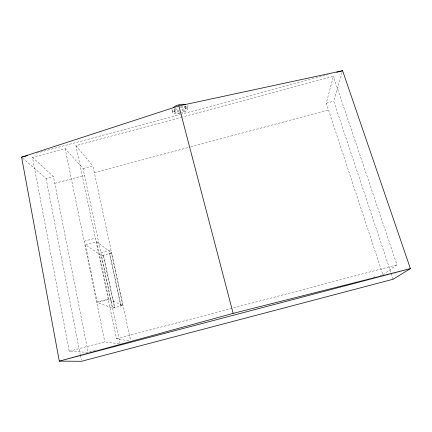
<?xml version="1.0" encoding="UTF-8"?>
<svg xmlns="http://www.w3.org/2000/svg" width="432" height="432" viewBox="0 0 432 432"><rect width="100%" height="100%" fill="white"/><g stroke="black" fill="none" stroke-linecap="round" stroke-linejoin="round"><path stroke-width="0.32" stroke-dasharray="2.16 1.62" d="M380.241 275.411L382.849 274.725L326.263 103.21L333.374 76.334L181.51 117.229M393.125 279.245L333.725 101.201L342.23 71.982M382.849 274.725L396.965 264.816L333.374 76.334M36.574 153.144L179.82 114.556M180.473 114.383L328.277 74.569M32.454 157.367L53.433 176.488L88.155 352.372L69.223 351.227L32.454 157.367L65.129 148.565L83.079 168.523L120.02 343.289M128.795 340.826L116.537 338.753L75.924 145.66L180.857 117.401M22.599 158.047L46.062 178.47L53.433 176.488M83.079 168.523L92.869 165.893L130.588 340.502M326.263 103.21L333.725 101.201M54.788 183.357L84.526 175.37M94.349 172.735L189.95 147.08M190.598 146.902L328.471 109.901M84.132 241.164L95.38 238.167M85.46 244.733L96.682 241.742L111.688 253.017L101.509 255.722L85.46 244.733L97.319 302.47L112.606 308.205L123.017 305.451L108.826 299.425L97.319 302.47M100.921 252.92L111.083 250.214M103.367 255.037L101.304 255.582L112.406 308.129L114.712 307.649L103.367 255.037L114.518 307.573M109.598 253.379L111.499 252.871L122.834 305.375L120.895 305.888L109.598 253.379L120.895 305.888M96.66 302.222L108.211 299.16M69.223 351.227L104.787 341.852L120.161 343.942M116.537 338.753L396.965 264.816M89.435 352.037L95.834 350.347M373.075 277.301L375.03 276.782M75.924 145.66L92.869 165.893M187.688 107.806L187.153 105.791A7.895 3.37 -14.7 0 1 181.251 111.11M185.107 106.423L185.69 108.643M174.177 109.804L174.749 112.023M172.141 110.435L172.66 112.45M96.682 241.742L108.826 299.425M65.129 148.565L104.787 341.852M46.062 178.47L80.233 354.667M80.363 355.331L81.259 359.964M180.538 106.58A7.9 3.343 -14.7 0 1 187.817 108.189A7.9 3.343 -14.7 0 1 181.775 113.103M179.798 113.6A7.9 3.343 -14.7 0 1 172.552 112.217A7.9 3.343 -14.7 0 1 177.53 107.417M180.49 107.757A5.751 2.43 -14.7 0 1 185.792 108.923A5.751 2.43 -14.7 0 1 181.391 112.504M179.95 112.865A5.751 2.43 -14.7 0 1 174.658 111.807A5.751 2.43 -14.7 0 1 178.54 108.281M179.28 111.602A7.895 3.37 -14.7 0 1 171.947 109.577M184.621 105.905A5.746 2.452 -14.7 0 1 180.819 110.306M179.377 110.662A5.746 2.452 -14.7 0 1 174.29 108.475"/><path stroke-width="0.65" d="M21.6 157.178L178.864 105.905L342.603 70.708L410.4 268.623L393.125 279.245L81.518 361.292L59.287 361.125L21.6 157.178L27.459 155.601M233.14 313.373L59.287 361.125L410.4 268.623L233.14 313.373L178.864 105.905M336.739 72.29L342.603 70.708M173.119 107.611A7.895 3.37 -14.7 0 1 185.36 104.56"/></g></svg>
